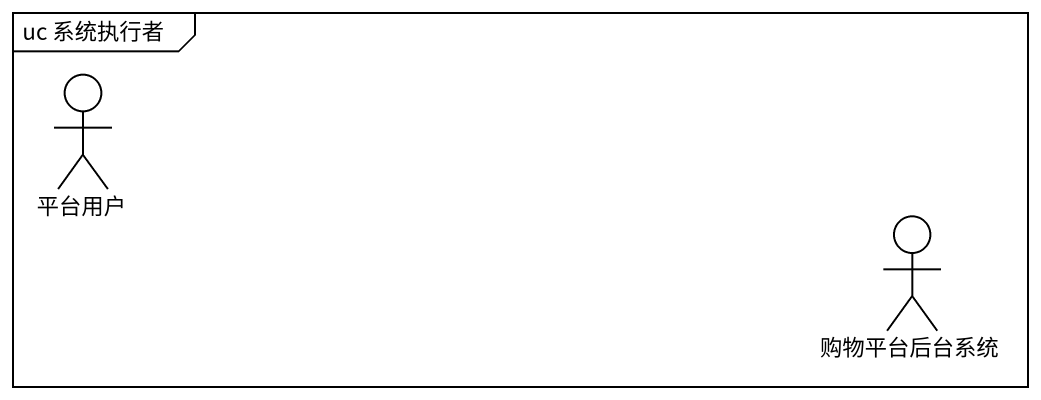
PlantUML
@startuml
mainframe uc 系统执行者
actor 平台用户
actor 购物平台后台系统
@enduml
